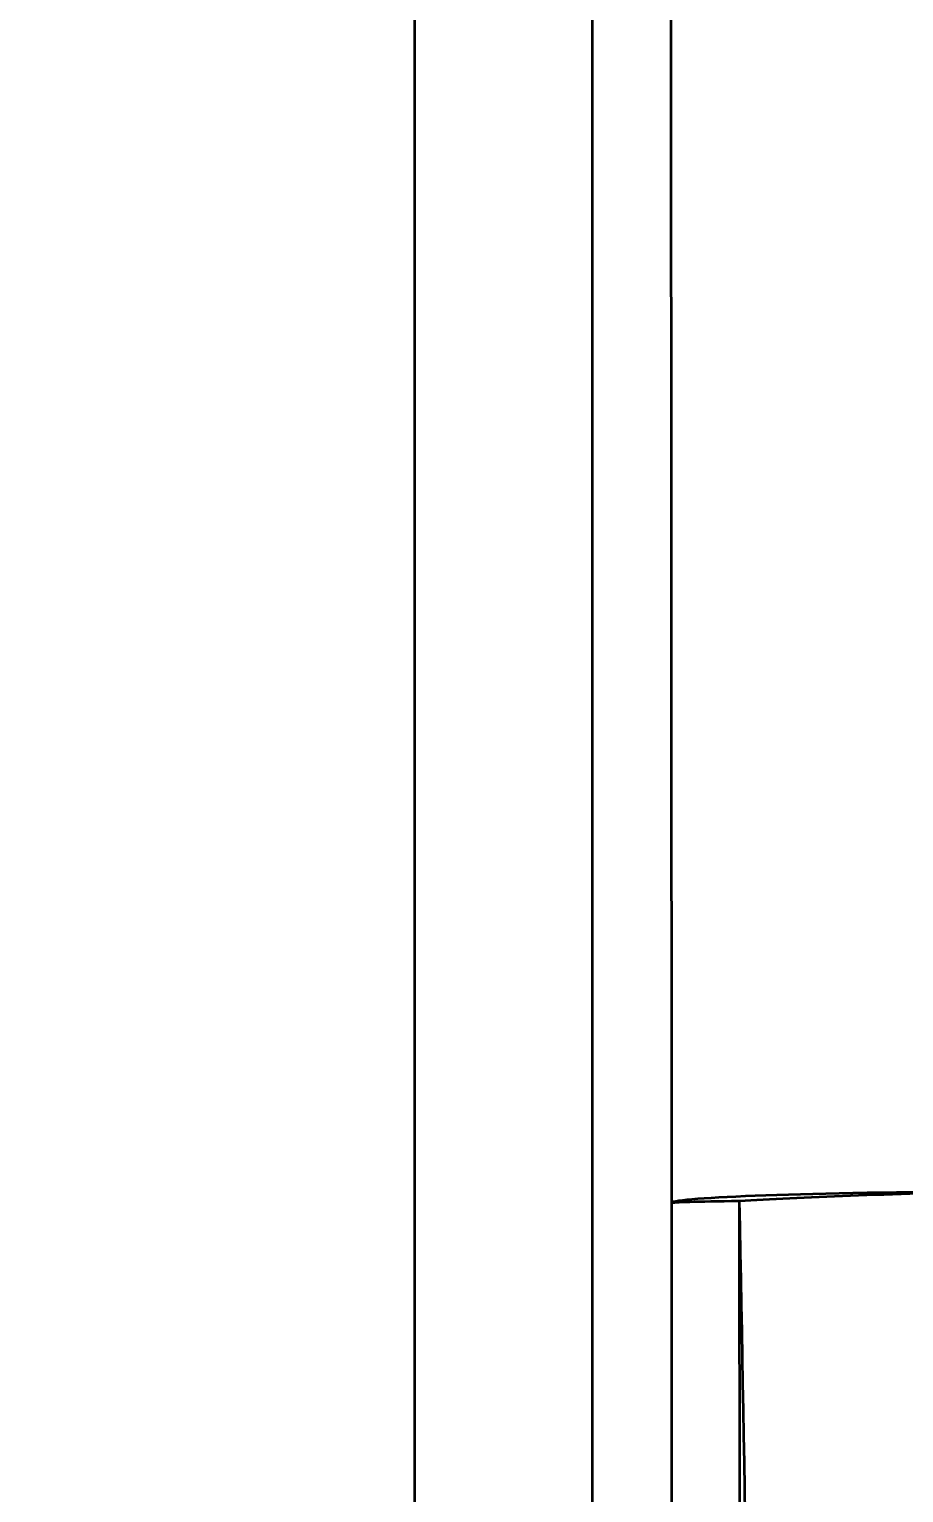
# Model space of a CAD drawing. Header units: millimetres. Extents: x 68 to 2000, y 100 to 2870.
# Drawn here: x 771.352 to 773.816, y 2129.402 to 2133.525 of the extents above; entities that cross this region are included whole.
import ezdxf

# ---------------------------------------------------------------- set-up
doc = ezdxf.new("R2010")
doc.units = ezdxf.units.MM
doc.header["$LTSCALE"] = 10
doc.layers.add('Bemaßung (ISO)', color=7, linetype='Continuous', lineweight=25)
doc.layers.add('Sichtbar schmal (ISO)', color=7, linetype='Continuous', lineweight=35)
doc.styles.add('Notiztext (DIN)', font='verdana.ttf')
doc.dimstyles.new('Standard (DIN)', dxfattribs={"dimscale": 10, "dimtxt": 2.5, "dimasz": 2.5, "dimexe": 2, "dimexo": 4, "dimgap": 0.5, "dimtad": 1, "dimdec": 1, "dimrnd": 1e-08, "dimtxsty": 'Notiztext (DIN)', "dimcen": 0.09, "dimclrd": 256, "dimclre": 256, "dimclrt": 256, "dimadec": 0, "dimazin": 2, "dimtfac": 1, "dimtmove": 0, "dimatfit": 3, "dimfxl": 0, "dimtolj": 1, "dimtzin": 0, "dimlwd": -1, "dimlwe": -1, "dimarcsym": 0})

# ---------------------------------------------------------------- blocks, each defined once
blk = doc.blocks.new('*D76')
at = {"layer": 'Bemaßung (ISO)', "transparency": 16777216}
for p, q in [((699.2794, 2523.6699), (538.4093, 2523.6699)), ((558.4093, 2498.6699), (558.4093, 2098.6715)), ((734.32, 2073.6715), (538.4093, 2073.6715))]:
    blk.add_line(p, q, dxfattribs=at)
for points in [[(554.2427, 2498.6699), (562.576, 2498.6699), (558.4093, 2523.6699)], [(554.2427, 2098.6715), (562.576, 2098.6715), (558.4093, 2073.6715)]]:
    blk.add_solid(points, dxfattribs=at)
at = {"layer": 'Defpoints', "color": 0, "transparency": 16777216}
for p in [(739.2794, 2523.6699), (558.4093, 2073.6715), (774.32, 2073.6715)]:
    blk.add_point(p, dxfattribs=at)
at = {"layer": 'Bemaßung (ISO)', "transparency": 16777216, "insert": (527.3852, 2267.6599), "char_height": 25, "attachment_point": 1, "rotation": 90, "style": 'Notiztext (DIN)'}
blk.add_mtext('\\A1;450', dxfattribs=at)
blk = doc.blocks.new('*D78')
at = {"layer": 'Bemaßung (ISO)', "transparency": 16777216}
for p, q in [((734.4378, 2473.6612), (627.2042, 2473.6612)), ((647.2042, 1698.6785), (647.2042, 2448.6612)), ((734.4378, 1673.6785), (627.2042, 1673.6785))]:
    blk.add_line(p, q, dxfattribs=at)
for points in [[(643.0375, 2448.6612), (651.3709, 2448.6612), (647.2042, 2473.6612)], [(643.0375, 1698.6785), (651.3709, 1698.6785), (647.2042, 1673.6785)]]:
    blk.add_solid(points, dxfattribs=at)
at = {"layer": 'Defpoints', "color": 0, "transparency": 16777216}
for p in [(647.2042, 2473.6612), (774.4378, 2473.6612), (774.4378, 1673.6785)]:
    blk.add_point(p, dxfattribs=at)
at = {"layer": 'Bemaßung (ISO)', "transparency": 16777216, "insert": (616.0625, 2043.0369), "char_height": 25, "attachment_point": 1, "rotation": 90, "style": 'Notiztext (DIN)'}
blk.add_mtext('\\A1;800', dxfattribs=at)

msp = doc.modelspace()

# ---------------------------------------------------------------- linework, layer by layer
at = {"layer": 'Sichtbar schmal (ISO)'}
for p, q in [((772.4381, 1675.6782), (772.4381, 2471.6615)), ((772.938, 2471.6615), (772.938, 1675.6782)), ((773.1577, 2137.4949), (773.1617, 2130.2182)), ((773.1617, 2130.2182), (773.1707, 2073.6699)), ((773.3529, 2130.2234), (773.3619, 2073.6699))]:
    msp.add_line(p, q, dxfattribs=at)
for major_axis, ratio, start_param, end_param in [((-1, -0.0006), 0.032037, 4.807494, 6.265722), ((-0.9998, -0.0181), 0.033699, 4.806919, 5.653907), ((-1, -0.0002), 0.00912, 5.65429, 6.265731)]:
    msp.add_ellipse((774.1616, 2130.2182), major_axis=major_axis, ratio=ratio, start_param=start_param, end_param=end_param, dxfattribs=at)
msp.add_open_spline([(773.3529, 2130.2234), (773.367, 2129.4437), (773.3813, 2128.6491), (773.3959, 2127.839), (773.4245, 2126.2535), (773.4541, 2124.6092), (773.4848, 2122.9029), (773.4906, 2122.5841), (773.4963, 2122.2632), (773.5021, 2121.9402), (773.5391, 2119.8866), (773.5775, 2117.7481), (773.6171, 2115.5402), (773.6216, 2115.2867), (773.6262, 2115.0322), (773.6307, 2114.7769), (773.6658, 2112.8206), (773.7018, 2110.812), (773.7387, 2108.7475), (773.7552, 2107.8269), (773.7718, 2106.8952), (773.7887, 2105.9521)], degree=3, knots=[0, 0, 0, 0, 0.112713, 0.112713, 0.112713, 0.333333, 0.333333, 0.333333, 0.374552, 0.374552, 0.374552, 0.636576, 0.636576, 0.636576, 0.666667, 0.666667, 0.666667, 0.897196, 0.897196, 0.897196, 1, 1, 1, 1], dxfattribs=at)

# ---------------------------------------------------------------- dimensions: what is measured, and where the dimension line sits
at = {"layer": 'Bemaßung (ISO)'}
for base, p1, p2, picture, middle in [((558.4093, 2073.6715), (739.2794, 2523.6699), (774.32, 2073.6715), '*D76', (558.4093, 2298.6707)), ((647.2042, 2473.6612), (774.4378, 1673.6785), (774.4378, 2473.6612), '*D78', (647.2042, 2073.6699))]:
    dim = msp.add_linear_dim(base=base, p1=p1, p2=p2, angle=90, dimstyle='Standard (DIN)', override={"dimdec": 1, "dimtp": 0, "dimtm": 0, "dimtdec": 2, "dimtofl": 0, "dimatfit": 1}, dxfattribs=at)
    dim.commit()
    dim.dimension.update_dxf_attribs({"geometry": picture, "text_midpoint": middle, "dimtype": 160})

doc.saveas('drawing.dxf')
